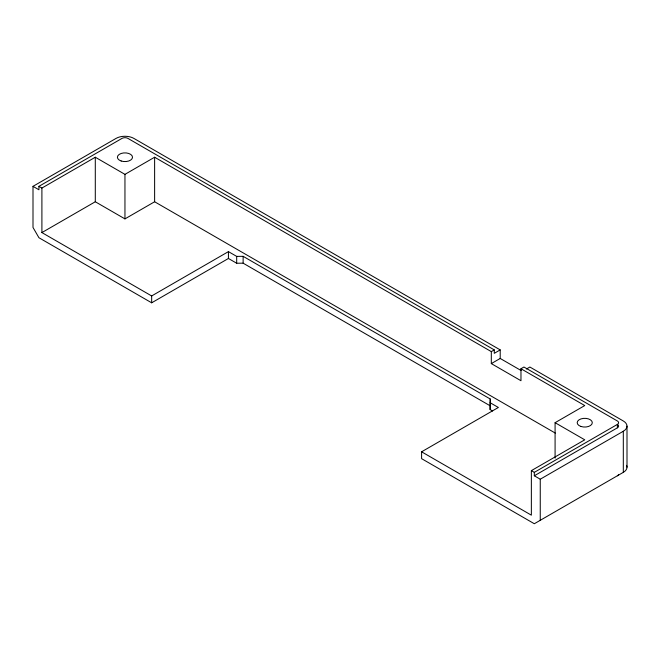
<?xml version="1.0" encoding="UTF-8"?>
<svg xmlns="http://www.w3.org/2000/svg" width="660" height="660" viewBox="0 0 660 660"><rect width="100%" height="100%" fill="white"/><g stroke="black" fill="none" stroke-linecap="round" stroke-linejoin="round"><path stroke-width="0.99" d="M492.599 410.998L490.124 409.571L490.24 398.995L243.127 256.327L236.684 256.393L228.434 251.625L151.66 295.952L41.902 232.584L41.902 188.059L95.296 157.228L124.954 174.356L154.621 157.228L491.312 351.615L494.274 349.899L494.274 353.331L500.206 349.899L500.206 358.462L521.144 370.557M490.124 409.571L490.24 398.995M490.24 405.842L243.127 263.175L236.684 263.241L228.434 258.481L151.66 302.808L38.932 237.724L33 227.452L33 186.343L116.061 138.394A12.581 7.268 0 0 1 133.856 138.394L500.206 349.899M33 186.343L38.932 189.775L38.932 186.343L121.993 138.394A4.191 2.425 0 0 1 127.924 138.394L494.274 349.899M41.902 232.584L95.296 201.762L124.954 218.889L154.621 201.762L555.299 433.092M491.312 351.615L491.312 363.602L500.206 358.462M491.312 363.602L520.971 380.729L520.971 368.742L523.941 367.026L617.38 420.981A4.191 2.425 0 0 1 617.38 424.405L617.38 427.829L534.319 475.778L534.319 472.354L617.38 424.405M526.482 368.989L529.873 367.026L623.312 420.981A12.581 7.268 0 0 1 623.312 431.252L623.312 472.354L534.319 523.735L421.6 458.659L421.6 451.803L498.374 407.476L490.124 402.715M555.085 458.114L555.085 422.689L584.752 405.562L520.971 368.742M421.6 451.803L531.358 515.171L531.358 470.646L584.752 439.816L555.085 422.689M534.319 475.778L540.251 479.209L623.312 431.252M38.932 186.343L41.902 188.059M531.358 470.646L534.319 472.354M627 426.112L627 467.222M540.251 479.209L540.251 520.311M243.127 256.327L243.127 263.175M236.684 256.393L236.684 263.241M228.434 251.625L228.434 258.481M154.621 157.228L154.621 201.762M151.66 295.952L151.66 302.808M124.954 174.356L124.954 218.889M95.296 157.228L95.296 201.762M626.571 465.341A12.581 7.268 0 0 1 623.312 472.354M618.469 474.697A4.191 2.425 0 0 1 617.38 475.786M618.049 424.908A4.191 2.425 0 0 1 617.38 427.829M121.184 161.007A7.549 4.356 0 0 0 132.511 157.228A7.549 4.356 0 0 0 121.184 153.458A7.549 4.356 0 0 0 121.184 161.007M580.973 426.467A7.549 4.356 0 0 0 592.301 422.689A7.549 4.356 0 0 0 580.973 418.91A7.549 4.356 0 0 0 580.973 426.467"/></g></svg>
